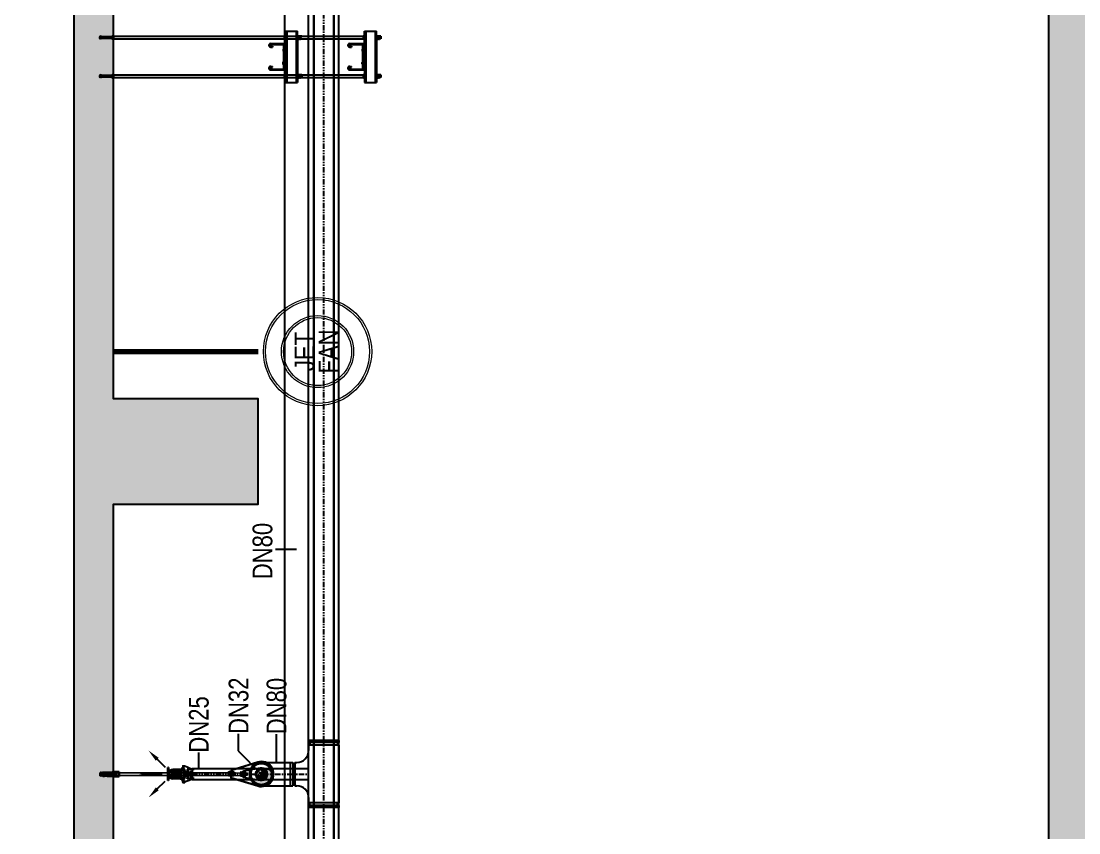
# Model space of a CAD drawing. Header units: millimetres. Extents: x -379292 to 1221486, y 92049 to 447512.
# Drawn here: x -29724 to -25709, y 201671 to 204754 of the extents above; entities that cross this region are included whole.
import ezdxf
from ezdxf.enums import TextEntityAlignment as Align

# ---------------------------------------------------------------- set-up
doc = ezdxf.new("R2010")
doc.units = ezdxf.units.MM
for name, pattern in [('ACISOTGB', [9, 4, -1, 1, -1, 1, -1]), ('CENTRE', [50.8, 31.75, -6.35, 6.35, -6.35]), ('SOGUKSU1', [72, 60, -6, 0, -6])]:
    doc.linetypes.add(name, pattern=pattern)
for name, color, linetype in [('05_CONCRETE', 6, 'Continuous'), ('05_CONCRETE VIEW', 142, 'Continuous'), ('05_HATCH CONCRETE', 141, 'Continuous'), ('E-CT-TEXT', 7, 'Continuous'), ('M_FIRE_QRSC-K8-PENDENT SPRINKLER', 102, 'Continuous'), ('M_YANGIN_SPR_ CAP', 7, 'Continuous'), ('OZD_TAVA', 50, 'Continuous')]:
    doc.layers.add(name, color=color, linetype=linetype)
for name, color, linetype, lineweight in [('1-JET FAN', 2, 'Continuous', 9), ('1-MIMARI', 8, 'Continuous', 9), ('1-YANGIN BORUSU-3', 1, 'SOGUKSU1', 30), ('e_kesit_cizgisi', 7, 'Continuous', 9)]:
    doc.layers.add(name, color=color, linetype=linetype, lineweight=lineweight)
doc.styles.add('DOA.ARIAL', font='arial.ttf')

# ---------------------------------------------------------------- blocks, each defined once
blk = doc.blocks.new('A$C6a8db8d0')
at = {"layer": '05_HATCH CONCRETE', "ltscale": 25, "transparency": 33554671}
h = blk.add_hatch(dxfattribs=at)
h.set_pattern_fill('ANSI33', color=256, scale=1.5, angle=180)
h.set_pattern_definition([(225, (-8686.666, 32930.851), (6.735192, -6.735192), []), (225, (-8693.402, 32930.851), (6.735192, -6.735192), [4.7625, -2.38125])])
h.paths.add_polyline_path([(-8675, 790), (-8675, 420), (-8725, 420), (-8725, 370), (9165, 370), (9165, 420), (9115, 420), (9115, 810), (9095, 810), (9095, 790), (5815, 790), (5815, 810), (5795, 810), (5795, 790), (-1895, 790), (-1895, 710), (-1845, 710), (-1845, 775), (-1635, 775), (-1635, 720), (-1595, 720), (-1595, 775), (-1335, 775), (-1335, 720), (-1295, 720), (-1295, 775), (-1090, 775), (-1090, 710), (-1040, 710), (-1040, 775), (-835, 775), (-835, 720), (-795, 720), (-795, 775), (-535, 775), (-535, 720), (-495, 720), (-495, 775), (-290, 775), (-290, 710), (-240, 710), (-240, 775), (-35, 775), (-35, 720), (5, 720), (5, 775), (265, 775), (265, 720), (305, 720), (305, 775), (510, 775), (510, 710), (560, 710), (560, 775), (765, 775), (765, 720), (805, 720), (805, 775), (1065, 775), (1065, 720), (1105, 720), (1105, 775), (1310, 775), (1310, 710), (1360, 710), (1360, 775), (1565, 775), (1565, 720), (1605, 720), (1605, 775), (1865, 775), (1865, 720), (1905, 720), (1905, 775), (2110, 775), (2110, 710), (2160, 710), (2160, 775), (2365, 775), (2365, 720), (2405, 720), (2405, 775), (2665, 775), (2665, 720), (2705, 720), (2705, 775), (2910, 775), (2910, 710), (2960, 710), (2960, 775), (3165, 775), (3165, 720), (3205, 720), (3205, 775), (3465, 775), (3465, 720), (3505, 720), (3505, 775), (3710, 775), (3710, 710), (3760, 710), (3760, 775), (3965, 775), (3965, 720), (4005, 720), (4005, 775), (4265, 775), (4265, 720), (4305, 720), (4305, 775), (4510, 775), (4510, 710), (4560, 710), (4560, 775), (4765, 775), (4765, 720), (4805, 720), (4805, 775), (5065, 775), (5065, 720), (5105, 720), (5105, 775), (5310, 775), (5310, 710), (5360, 710), (5360, 775), (5540, 775), (5540, 720), (5580, 720), (5580, 775), (5760, 775), (5760, 710), (5810, 710), (5810, 775), (6110, 775), (6110, 710), (6160, 710), (6160, 775), (6365, 775), (6365, 720), (6405, 720), (6405, 775), (6665, 775), (6665, 720), (6705, 720), (6705, 775), (6910, 775), (6910, 710), (6960, 710), (6960, 775), (7165, 775), (7165, 720), (7205, 720), (7205, 775), (7465, 775), (7465, 720), (7505, 720), (7505, 775), (7710, 775), (7710, 710), (7760, 710), (7760, 775), (7965, 775), (7965, 720), (8005, 720), (8005, 775), (8265, 775), (8265, 720), (8305, 720), (8305, 775), (8510, 775), (8510, 710), (8560, 710), (8560, 775), (8790, 775), (8790, 720), (8830, 720), (8830, 775), (9085, 775), (9085, 420), (-8645, 420), (-8645, 775), (-8270, 775), (-8270, 710), (-8220, 710), (-8220, 775), (-8015, 775), (-8015, 720), (-7975, 720), (-7975, 775), (-7715, 775), (-7715, 720), (-7675, 720), (-7675, 775), (-7470, 775), (-7470, 710), (-7420, 710), (-7420, 775), (-7215, 775), (-7215, 720), (-7175, 720), (-7175, 775), (-6915, 775), (-6915, 720), (-6875, 720), (-6875, 775), (-6670, 775), (-6670, 710), (-6620, 710), (-6620, 775), (-6415, 775), (-6415, 720), (-6375, 720), (-6375, 775), (-6115, 775), (-6115, 720), (-6075, 720), (-6075, 775), (-5870, 775), (-5870, 710), (-5820, 710), (-5820, 775), (-5615, 775), (-5615, 720), (-5575, 720), (-5575, 775), (-5315, 775), (-5315, 720), (-5275, 720), (-5275, 775), (-5070, 775), (-5070, 710), (-5020, 710), (-5020, 775), (-4815, 775), (-4815, 720), (-4775, 720), (-4775, 775), (-4515, 775), (-4515, 720), (-4475, 720), (-4475, 775), (-4270, 775), (-4270, 710), (-4220, 710), (-4220, 775), (-4015, 775), (-4015, 720), (-3975, 720), (-3975, 775), (-3715, 775), (-3715, 720), (-3675, 720), (-3675, 775), (-3470, 775), (-3470, 710), (-3420, 710), (-3420, 775), (-3215, 775), (-3215, 720), (-3175, 720), (-3175, 775), (-2915, 775), (-2915, 720), (-2875, 720), (-2875, 775), (-2670, 775), (-2670, 710), (-2620, 710), (-2620, 775), (-2435, 775), (-2435, 720), (-2395, 720), (-2395, 775), (-2175, 775), (-2175, 720), (-2135, 720), (-2135, 775), (-1955, 775), (-1955, 710), (-1905, 710), (-1905, 790)])
at = {"layer": '05_CONCRETE'}
for points in [[(-8725, 370), (9165, 370), (9165, 420), (9115, 420), (9115, 810), (9095, 810), (9095, 790), (5815, 790), (5815, 810), (5795, 810), (5795, 790), (-1895, 790)], [(1360, 775), (1565, 775), (1565, 720), (1605, 720), (1605, 775), (1865, 775), (1865, 720), (1905, 720), (1905, 775), (2110, 775), (2110, 710), (2160, 710), (2160, 775), (2365, 775), (2365, 720), (2405, 720), (2405, 775), (2665, 775)], [(9085, 420), (-8645, 420)]]:
    blk.add_lwpolyline(points, dxfattribs=at)
at = {"layer": '05_CONCRETE VIEW', "ltscale": 20, "flags": 128}
blk.add_lwpolyline([(2105, 710), (1365, 710)], dxfattribs=at)
blk = doc.blocks.new('smn')
for p, q in [((-0.8, 0.55), (-0.65, 0.64)), ((-0.8, 0.55), (-0.8, 0.09)), ((-0.8, 0.09), (-0.65, 0)), ((0.65, 0.64), (-0.65, 0.64)), ((0.65, 0), (-0.65, 0)), ((-0.4, 0.55), (-0.4, 0.09)), ((0.4, 0.55), (0.4, 0.09)), ((0.8, 0.55), (0.65, 0.64)), ((0.8, 0.09), (0.65, 0)), ((0.8, 0.55), (0.8, 0.09))]:
    blk.add_line(p, q)
for centre, radius, start, end in [((-0.65, 0.24), 0.404, 51.7868, 90), ((-0.65, 0.4), 0.404, 270, 308.2132), ((0, -0.33), 0.967, 65.5673, 114.4327), ((0, 0.97), 0.967, 245.5673, 294.4327), ((0.65, 0.24), 0.404, 90, 128.2132), ((0.65, 0.4), 0.404, 231.7868, 270)]:
    blk.add_arc(centre, radius, start, end)
blk = doc.blocks.new('A$C23387eba')
h = blk.add_hatch()
h.set_pattern_fill('ANSI31', color=241, scale=1500, style=0)
h.set_pattern_definition([(315, (-421266.87, 1258294.907), (10.60660172, 10.60660172), [])])
h.paths.add_polyline_path([(44, 395), (64, 506), (57, 516), (53, 516), (32, 396), (32, 68), (44, 68)])
h.paths.add_polyline_path([(-44, 68), (-32, 68), (-32, 396), (-53, 516), (-57, 516), (-64, 506), (-44, 395)])
h = blk.add_hatch()
h.set_pattern_fill('ANSI31', color=241, scale=1000, angle=90, style=0)
h.set_pattern_definition([(45, (-421266.87, 1258294.907), (-7.07106781, 7.07106781), [])])
edge = h.paths.add_edge_path()
edge.add_line((-26, 496), (-35, 496))
edge.add_ellipse((-35, 484), major_axis=(-8.49, 8.49), ratio=1, start_angle=-45, end_angle=55)
edge.add_line((-47, 482), (-41, 446))
edge.add_ellipse((-29, 448), major_axis=(8.49, 8.49), ratio=1, start_angle=145, end_angle=225)
edge.add_line((-29, 436), (-26, 436))
edge.add_line((-26, 436), (-26, 496))
edge = h.paths.add_edge_path()
edge.add_line((26, 496), (35, 496))
edge.add_ellipse((35, 484), major_axis=(8.49, 8.49), ratio=1, start_angle=305, end_angle=405, ccw=False)
edge.add_line((47, 482), (41, 446))
edge.add_ellipse((29, 448), major_axis=(-8.49, 8.49), ratio=1, start_angle=135, end_angle=215, ccw=False)
edge.add_line((29, 436), (26, 436))
edge.add_line((26, 436), (26, 496))
at = {"color": 241}
for p, q in [((-64, 506, 996), (-57, 516, 996)), ((-44, 395, 996), (-64, 506, 996)), ((-57, 516, 996), (-32, 516, 996)), ((-32, 396, 996), (-53, 516, 996)), ((-41, 446, 996), (-47, 482, 996)), ((-35, 496, 996), (35, 496, 996)), ((-32, 530, 996), (-26, 536, 996)), ((-32, 496, 996), (-32, 530, 996)), ((-32, 436, 996), (-32, 496, 996)), ((-32, 68, 996), (-32, 436, 996)), ((29, 436, 996), (-29, 436, 996)), ((-26, 536, 996), (-26, 496, 996)), ((-26, 536, 996), (26, 536, 996)), ((-26, 496, 996), (-26, 436, 996)), ((-26, 496, 996), (-26, 436, 996)), ((-26, 436, 996), (-26, 68, 996)), ((32, 530, 996), (26, 536, 996)), ((26, 536, 996), (26, 496, 996)), ((26, 496, 996), (26, 436, 996)), ((26, 436, 996), (26, 68, 996)), ((32, 496, 996), (32, 530, 996)), ((32, 396, 996), (53, 516, 996)), ((32, 516, 996), (57, 516, 996)), ((32, 436, 996), (32, 496, 996)), ((32, 68, 996), (32, 436, 996)), ((47, 482, 996), (41, 446, 996)), ((44, 394, 996), (64, 506, 996)), ((64, 506, 996), (57, 516, 996)), ((-44, 68, 996), (-44, 395, 996)), ((-26, 68, 996), (-44, 68, 996)), ((-26, 68, 996), (-44, 68, 996)), ((44, 68, 996), (26, 68, 996)), ((44, 68, 996), (26, 68, 996)), ((44, 68, 996), (44, 396, 996))]:
    blk.add_line(p, q, dxfattribs=at)
at = {"color": 241, "extrusion": (0, 0, -1)}
for centre, major_axis, start_param, end_param in [((-35, 484, 996), (-8.49, 8.49), 5.323254, 7.068583), ((-29, 448, 996), (-8.49, 8.49), 3.92699, 5.323254), ((29, 448, 996), (-8.49, 8.49), 2.530727, 3.92699), ((35, 484, 996), (8.49, 8.49), -0.785399, 0.95993)]:
    blk.add_ellipse(centre, major_axis=major_axis, ratio=1, start_param=start_param, end_param=end_param, dxfattribs=at)
at = {"layer": 'E-CT-TEXT'}
for p, q in [((-52, 64), (52, 64)), ((-52, 64), (-52, 56)), ((-52, 56), (52, 56)), ((52, 64), (52, 56))]:
    blk.add_line(p, q, dxfattribs=at)
at = {"layer": 'E-CT-TEXT', "xscale": 80, "yscale": 80, "zscale": 80}
blk.add_blockref('smn', (0, 0), dxfattribs=at)
blk = doc.blocks.new('cıvata -pul')
for p, q in [((52, 59), (-52, 59)), ((-52, 59), (-52, 54)), ((52, 54), (-52, 54)), ((52, 59), (52, 54))]:
    blk.add_line(p, q)
at = {"xscale": 80, "yscale": 80, "zscale": 80}
blk.add_blockref('smn', (0, 0), dxfattribs=at)
blk = doc.blocks.new('CIVATA')
for p, q in [((-21.5, 0.1, -5674.6), (-20.1, 0.1, -5674.6)), ((-20.1, 0.1, -5674.6), (-20.1, -0.1, -5674.6)), ((-18.9, 5.9, -5674.6), (-18.5, 5.9, -5674.6)), ((-18.5, 5.9, -5674.6), (-18.5, -5.9, -5674.6)), ((-18.5, 3, -5674.6), (-7, 3, -5674.6)), ((-18.5, 3, -5674.6), (-16.7, 1.9, -1418.7)), ((-16.7, 1.9, -1418.7), (-16.7, -1.9, -1418.7)), ((-15.6, -6.7, -5674.6), (-15.6, 6.7, -5674.6)), ((-15.6, 6.7, -5674.6), (-14.9, 6.7, -5674.6)), ((-14.9, 6.7, -5674.6), (-14.9, -4.9, -5674.6)), ((-14.2, 6, -5674.6), (-14.9, 4.9, -5674.6)), ((-10.7, 6, -5674.6), (-14.2, 6, -5674.6)), ((-10.7, 3, -5674.6), (-14.2, 3, -5674.6)), ((-10.7, 6, -5674.6), (-10.1, 4.9, -5674.6)), ((-10.1, 4.9, -5674.6), (-10.1, -4.9, -5674.6)), ((-7, 3, -1418.7), (-7, -3, -1418.7)), ((-21.5, -0.1, -5674.6), (-20.1, -0.1, -5674.6)), ((-18.5, -5.9, -5674.6), (-18.9, -5.9, -5674.6)), ((-18.5, -3, -5674.6), (-16.7, -1.9, -1418.7)), ((-18.5, -3, -5674.6), (-7, -3, -5674.6)), ((-15.6, -6.7, -5674.6), (-14.9, -6.7, -5674.6)), ((-14.9, -4.6, -5674.6), (-14.9, -6.7, -5674.6)), ((-14.2, -6, -5674.6), (-14.9, -4.9, -5674.6)), ((-10.7, -3, -5674.6), (-14.2, -3, -5674.6)), ((-10.7, -6, -5674.6), (-14.2, -6, -5674.6)), ((-10.7, -6, -5674.6), (-10.1, -4.9, -5674.6))]:
    blk.add_line(p, q)
for centre, radius, start, end in [((-14.4, 0.3, -5674.6), 7.17, 129.5671, 181.6775), ((-11.8, 4.9, -5674.6), 3.03, 180, 218.2132), ((-7.6, 0, -5674.6), 7.25, 155.5673, 204.4327), ((-13.1, 4.9, -5674.6), 3.03, 321.7868, 0), ((-17.3, 0, -5674.6), 7.25, 335.5673, 24.4327), ((-14.4, -0.3, -5674.6), 7.17, 178.3225, 230.4329), ((-11.8, -4.9, -5674.6), 3.03, 141.7868, 180), ((-13.1, -4.9, -5674.6), 3.03, 0, 38.2132)]:
    blk.add_arc(centre, radius, start, end)
blk = doc.blocks.new('*U1106')
at = {"layer": 'e_kesit_cizgisi', "ltscale": 25}
for p, q in [((-0.51, -21.82), (0.51, -21.82)), ((14.23, -21.82, -0.66), (15.25, -21.82, -0.66))]:
    blk.add_line(p, q, dxfattribs=at)
at = {"layer": 'OZD_TAVA', "color": 31, "true_color": 0xfecc66}
for p, q in [((-0.51, -21.82), (-0.51, -116.54, -0.23)), ((0.51, -21.82), (0.51, -116.54, -0.23)), ((14.23, -21.82, -0.68), (14.23, -86.62, -0.52)), ((15.25, -21.82, -0.68), (15.25, -86.62, -0.52)), ((14.23, -87.13, -0.51), (14.23, -91.74, -0.51)), ((15.25, -87.13, -0.51), (15.25, -91.74, -0.51)), ((14.23, -92.24, -0.5), (14.23, -92.35, -0.5)), ((15.25, -92.24, -0.5), (15.25, -92.35, -0.5)), ((-0.51, -93.36, -0.22), (-0.51, -92.85, -0.22)), ((0.51, -93.35, -0.22), (-0.51, -93.35, -0.22)), ((0.51, -93.36, -0.22), (0.51, -92.85, -0.22)), ((14.23, -92.85, -0.5), (14.23, -116.54, -0.46)), ((14.23, -93.36, -0.46), (14.23, -92.85, -0.46)), ((15.25, -92.85, -0.5), (15.25, -116.54, -0.46)), ((15.25, -93.36, -0.46), (15.25, -92.85, -0.46)), ((-0.51, -123.36, -0.22), (-0.51, -122.85, -0.22)), ((0.51, -123.35, -0.22), (-0.51, -123.35, -0.22)), ((0.51, -123.36, -0.22), (0.51, -122.85, -0.22)), ((14.23, -123.36, -0.46), (14.23, -122.85, -0.46)), ((15.25, -123.35, -0.46), (14.23, -123.35, -0.46)), ((15.25, -123.36, -0.46), (15.25, -122.85, -0.46))]:
    blk.add_line(p, q, dxfattribs=at)
at = {"layer": 'OZD_TAVA', "color": 112}
for p, q in [((2.43, -81.56, -0.22), (2.43, -86.75, -0.22)), ((2.73, -81.34, -0.22), (2.73, -86.45, -0.22)), ((3.48, -81.34, -0.22), (3.48, -82.18, -0.22)), ((3.48, -82.18, -0.22), (3.78, -82.18, -0.22)), ((3.78, -81.56, -0.22), (3.78, -82.18, -0.22)), ((11.09, -81.56, -0.22), (11.09, -82.18, -0.22)), ((11.39, -82.18, -0.22), (11.09, -82.18, -0.22)), ((11.39, -81.34, -0.22), (11.39, -82.18, -0.22)), ((12.13, -81.34, -0.22), (12.13, -86.45, -0.22)), ((12.43, -81.56, -0.22), (12.43, -86.75, -0.22)), ((2.43, -86.75, -0.22), (12.44, -86.75, -0.46)), ((2.73, -86.45, -0.22), (12.15, -86.45, -0.46))]:
    blk.add_line(p, q, dxfattribs=at)
at = {"layer": 'OZD_TAVA', "color": 252}
for p, q in [((-2.42, -87.15, -0.46), (-2.42, -91.65, -0.46)), ((2.42, -87.15, -0.46), (-2.42, -87.15, -0.46)), ((17.16, -87.65, -0.46), (-2.42, -87.65, -0.46)), ((3.49, -87.15, -0.46), (0.33, -87.15, -0.46)), ((11.37, -87.15, -0.46), (3.49, -87.15, -0.46)), ((14.94, -87.15, -0.46), (11.37, -87.15, -0.46)), ((12.32, -87.15, -0.46), (17.16, -87.15, -0.46)), ((17.16, -87.15, -0.46), (17.16, -91.65, -0.46)), ((17.16, -87.15, -0.46), (17.16, -91.65, -0.46)), ((17.16, -91.15, -0.46), (-2.42, -91.15, -0.46)), ((2.42, -91.65, -0.46), (-2.42, -91.65, -0.46)), ((14.94, -91.65, -0.94), (0.81, -91.65, -0.46)), ((12.32, -91.65, -0.46), (17.16, -91.65, -0.46)), ((-2.42, -117.15, -0.46), (-2.42, -121.65, -0.46)), ((2.42, -117.15, -0.46), (-2.42, -117.15, -0.46)), ((17.16, -117.65, -0.46), (-2.42, -117.65, -0.46)), ((3.49, -117.15, -0.46), (0.33, -117.15, -0.46)), ((11.37, -117.15, -0.46), (3.49, -117.15, -0.46)), ((14.94, -117.15, -0.46), (11.37, -117.15, -0.46)), ((12.32, -117.15, -0.46), (17.16, -117.15, -0.46)), ((17.16, -117.15, -0.46), (17.16, -121.65, -0.46)), ((17.16, -117.15, -0.46), (17.16, -121.65, -0.46)), ((17.16, -121.15, -0.46), (-2.42, -121.15, -0.46)), ((2.42, -121.65, -0.46), (-2.42, -121.65, -0.46)), ((14.94, -121.65, -0.94), (0.81, -121.65, -0.46)), ((12.32, -121.65, -0.46), (17.16, -121.65, -0.46))]:
    blk.add_line(p, q, dxfattribs=at)
at = {"layer": 'OZD_TAVA', "color": 3}
for p, q in [((2.43, -111.56, -0.22), (2.43, -116.75, -0.22)), ((2.73, -111.34, -0.22), (2.73, -116.45, -0.22)), ((3.48, -111.34, -0.22), (3.48, -112.18, -0.22)), ((3.48, -112.18, -0.22), (3.78, -112.18, -0.22)), ((3.78, -111.56, -0.22), (3.78, -112.18, -0.22)), ((11.09, -111.56, -0.22), (11.09, -112.18, -0.22)), ((11.39, -112.18, -0.22), (11.09, -112.18, -0.22)), ((11.39, -111.34, -0.22), (11.39, -112.18, -0.22)), ((12.13, -111.34, -0.22), (12.13, -116.45, -0.22)), ((12.43, -111.56, -0.22), (12.43, -116.75, -0.22)), ((2.43, -116.75, -0.22), (12.44, -116.75, -0.46)), ((2.73, -116.45, -0.22), (12.15, -116.45, -0.46))]:
    blk.add_line(p, q, dxfattribs=at)
at = {"layer": 'OZD_TAVA', "color": 112}
for centre, radius, start, end in [((3.11, -81.44, -0.22), 0.684, 349.6444, 190.3556), ((3.11, -81.44, -0.22), 0.385, 13.8185, 166.1815), ((11.76, -81.44, -0.22), 0.684, 349.6444, 190.3556), ((11.76, -81.44, -0.22), 0.385, 13.8185, 166.1815)]:
    blk.add_arc(centre, radius, start, end, dxfattribs=at)
at = {"layer": 'OZD_TAVA', "color": 3}
for centre, radius, start, end in [((3.11, -111.44, -0.22), 0.684, 349.6444, 190.3556), ((3.11, -111.44, -0.22), 0.385, 13.8185, 166.1815), ((11.76, -111.44, -0.22), 0.684, 349.6444, 190.3556), ((11.76, -111.44, -0.22), 0.385, 13.8185, 166.1815)]:
    blk.add_arc(centre, radius, start, end, dxfattribs=at)
at = {"layer": 'E-CT-TEXT', "xscale": 0.009855724012972203, "yscale": 0.009855724012972203, "zscale": 0.009855724012972203}
for p in [(0, -87.13, -0.22), (14.74, -87.13, -0.45), (0, -92.24, -0.22), (0, -92.85, -0.22), (14.74, -92.24, -0.46), (14.74, -92.85, -0.46), (0, -117.13, -0.22), (14.74, -117.13, -0.45), (0, -122.24, -0.22), (0, -122.85, -0.22), (14.74, -122.24, -0.46), (14.74, -122.85, -0.46)]:
    blk.add_blockref('cıvata -pul', p, dxfattribs=at)
at = {"layer": 'E-CT-TEXT', "yscale": 0.08000000000000028}
for p, xscale, zscale, rotation in [((4.98, -87.93, 453.72), -0.08000000000000028, 0.08000000000000003, 90), ((9.89, -87.93, 453.72), 0.08000000000000028, 0.08000000000000028, 270), ((4.98, -117.93, 453.72), -0.08000000000000028, 0.08000000000000003, 90), ((9.89, -117.93, 453.72), 0.08000000000000028, 0.08000000000000028, 270)]:
    blk.add_blockref('CIVATA', p, dxfattribs=dict(at, xscale=xscale, zscale=zscale, rotation=rotation))
at = {"layer": 'e_kesit_cizgisi', "ltscale": 25, "xscale": 0.01, "yscale": 0.01, "zscale": 0.01}
for p in [(-0.01, -21.82), (14.73, -21.82, -0.66)]:
    blk.add_blockref('A$C23387eba', p, dxfattribs=at)
blk = doc.blocks.new('A$C6b748721')
at = {"layer": '1-JET FAN', "ltscale": 25}
for radius in [20.55, 19.74, 13.7, 12.9]:
    blk.add_circle((0, 0), radius, dxfattribs=at)
at = {"layer": '1-JET FAN', "ltscale": 25, "style": 'DOA.ARIAL', "width": 0.8}
for s, p in [('JET', (0.02, 8.7, -15527.66)), ('FAN', (0.02, -0.39, -15527.66))]:
    blk.add_text(s, height=7.5, rotation=0, dxfattribs=at).set_placement(p, align=Align.TOP_CENTER)
blk = doc.blocks.new('A$C12965CA4')
at = {"layer": 'M_FIRE_QRSC-K8-PENDENT SPRINKLER'}
for p, q in [((126.1, 366.2, -796227.1), (126.1, 377.4, -796227.1)), ((126.1, 377.4, -796227.1), (126.1, 377.4, -796227.1)), ((130.9, 380.7, -796227.1), (130.9, 368.6, -796227.1)), ((145.1, 391, -796227.1), (166.6, 399.4, -796227.1)), ((148.8, 397.9, -796227.1), (145.1, 391, -796227.1)), ((148.8, 432.3, -796227.1), (148.8, 397.9, -796227.1)), ((148.8, 420.2, -796227.1), (200.7, 420.2, -796227.1)), ((194.8, 371.2, -796227.1), (154.8, 370.7, -796227.1)), ((156.9, 378.7, -796227.1), (192.6, 378.7, -796227.1)), ((189.8, 392.5, -796227.1), (159.8, 392.5, -796227.1)), ((159.8, 392.5, -796227.1), (159.8, 369.8, -796227.1)), ((189.8, 391.4, -796227.1), (159.8, 391, -796227.1)), ((189.8, 390, -796227.1), (159.8, 389.7, -796227.1)), ((189.8, 388.7, -796227.1), (159.8, 388.3, -796227.1)), ((189.8, 387.3, -796227.1), (159.8, 386.9, -796227.1)), ((189.8, 385.9, -796227.1), (159.8, 385.6, -796227.1)), ((189.8, 384.6, -796227.1), (159.8, 384.2, -796227.1)), ((189.8, 383.2, -796227.1), (159.8, 382.8, -796227.1)), ((189.8, 381.8, -796227.1), (159.8, 381.5, -796227.1)), ((189.8, 380.5, -796227.1), (159.8, 380.1, -796227.1)), ((189.8, 379.1, -796227.1), (159.8, 378.7, -796227.1)), ((189.8, 377.7, -796227.1), (159.8, 377.3, -796227.1)), ((189.8, 376.4, -796227.1), (159.8, 376, -796227.1)), ((189.8, 375, -796227.1), (159.8, 374.6, -796227.1)), ((189.8, 373.6, -796227.1), (159.8, 373.2, -796227.1)), ((189.8, 372.2, -796227.1), (159.8, 371.9, -796227.1)), ((160.7, 419, -796227.1), (160.7, 406.8, -796227.1)), ((164.2, 420.2, -796227.1), (185.3, 420.2, -796227.1)), ((164.2, 405.6, -796227.1), (185.3, 405.6, -796227.1)), ((164.6, 420.2, -796227.1), (184.9, 420.2, -796227.1)), ((166.6, 398.7, -796227.1), (166.6, 405.6, -796227.1)), ((166.6, 398.7, -796227.1), (168, 396.4, -796227.1)), ((182.9, 398.7, -796227.1), (166.6, 398.7, -796227.1)), ((167.7, 419, -796227.1), (167.7, 406.8, -796227.1)), ((168, 396.4, -796227.1), (168, 405.6, -796227.1)), ((168, 396.4, -796227.1), (181.5, 396.4, -796227.1)), ((181.5, 396.4, -796227.1), (181.5, 405.6, -796227.1)), ((182.9, 398.7, -796227.1), (181.5, 396.4, -796227.1)), ((181.8, 419, -796227.1), (181.8, 406.8, -796227.1)), ((182.9, 398.7, -796227.1), (182.9, 405.6, -796227.1)), ((204.5, 391, -796227.1), (182.9, 399.4, -796227.1)), ((188.8, 419, -796227.1), (188.8, 406.8, -796227.1)), ((189.8, 392.5, -796227.1), (189.8, 369.8, -796227.1)), ((200.7, 432.3, -796227.1), (200.7, 397.9, -796227.1)), ((200.7, 397.9, -796227.1), (204.5, 391, -796227.1)), ((218.7, 380.7, -796227.1), (218.7, 368.6, -796227.1)), ((223.5, 377.5, -796227.1), (223.4, 377.5, -796227.1)), ((223.5, 366.2, -796227.1), (223.5, 377.5, -796227.1)), ((126.6, 365.7, -796227.1), (147, 365.7, -796227.1)), ((141.4, 369.8, -796227.1), (141.4, 356.5, -796227.1)), ((208.1, 369.8, -796227.1), (141.4, 369.8, -796227.1)), ((208.1, 356.5, -796227.1), (141.4, 356.5, -796227.1)), ((147.6, 348.2, -796227.1), (147.6, 306.5, -796227.1)), ((154.8, 351.5, -796227.1), (150.9, 351.5, -796227.1)), ((194.8, 351.5, -796227.1), (154.8, 351.5, -796227.1)), ((194.8, 347.7, -796227.1), (154.8, 347.7, -796227.1)), ((156.8, 347.7, -796227.1), (157.6, 343.6, -796227.1)), ((157.6, 343.6, -796227.1), (157.6, 307.4, -796227.1)), ((192, 343.6, -796227.1), (157.6, 343.6, -796227.1)), ((192, 341.8, -796227.1), (157.6, 341.8, -796227.1)), ((157.6, 332.1, -796227.1), (158.4, 332.1, -796227.1)), ((158.4, 332.1, -796227.1), (158.4, 341.8, -796227.1)), ((159, 347.7, -796227.1), (159.8, 343.6, -796227.1)), ((165.3, 341.8, -796227.1), (165.3, 341, -796227.1)), ((184.2, 341, -796227.1), (165.3, 341, -796227.1)), ((171.4, 341, -796227.1), (171.4, 303.4, -796227.1)), ((178.1, 341, -796227.1), (178.1, 303.4, -796227.1)), ((184.2, 341.8, -796227.1), (184.2, 341, -796227.1)), ((190.5, 347.7, -796227.1), (189.8, 343.6, -796227.1)), ((191.2, 332.1, -796227.1), (191.2, 341.8, -796227.1)), ((192, 332.1, -796227.1), (191.2, 332.1, -796227.1)), ((192.7, 347.7, -796227.1), (192, 343.6, -796227.1)), ((192, 343.6, -796227.1), (192, 307.4, -796227.1)), ((194.8, 351.5, -796227.1), (198.6, 351.5, -796227.1)), ((201.9, 348.2, -796227.1), (201.9, 306.5, -796227.1)), ((222.9, 365.7, -796227.1), (202.5, 365.7, -796227.1)), ((208.1, 369.8, -796227.1), (208.1, 356.5, -796227.1)), ((166.4, 284.4, -796227.1), (136.8, 281.9, -796227.1)), ((136.8, 281.9, -796227.1), (136.8, 278.4, -796227.1)), ((136.8, 281.9, -796227.1), (180.6, 281.9, -796227.1)), ((212.8, 278.4, -796227.1), (136.8, 278.4, -796227.1)), ((136.8, 278.4, -796227.1), (212.8, 278.4, -796227.1)), ((171.4, 303.4, -796227.1), (166.4, 284.4, -796227.1)), ((166.4, 284.4, -796227.1), (174.8, 284.4, -796227.1)), ((212.8, 281.9, -796227.1), (169, 281.9, -796227.1)), ((170.4, 281.9, -796227.1), (174.8, 284.4, -796227.1)), ((170.4, 278.4, -796227.1), (170.4, 281.9, -796227.1)), ((178.1, 303.4, -796227.1), (171.4, 303.4, -796227.1)), ((183.2, 284.4, -796227.1), (174.8, 284.4, -796227.1)), ((179.1, 281.9, -796227.1), (174.8, 284.4, -796227.1)), ((178.1, 303.4, -796227.1), (183.2, 284.4, -796227.1)), ((179.1, 278.4, -796227.1), (179.1, 281.9, -796227.1)), ((183.2, 284.4, -796227.1), (212.8, 281.9, -796227.1)), ((212.8, 281.9, -796227.1), (212.8, 278.4, -796227.1))]:
    blk.add_line(p, q, dxfattribs=at)
at = {"layer": 'M_FIRE_QRSC-K8-PENDENT SPRINKLER', "elevation": -796227.1}
for points in [[(88.1, 216), (134, 261.9)], [(261.4, 216), (215.5, 261.9)], [(174.8, 180.1), (174.8, 245)]]:
    blk.add_lwpolyline(points, dxfattribs=at)
at = {"layer": 'M_FIRE_QRSC-K8-PENDENT SPRINKLER'}
for centre, radius, start, end in [((126.1, 382.6, -796227.1), 5.11, 270, 338.81687), ((125.4, 410.9, -796227.1), 42.7, 270.94131, 306.03331), ((1391.4, -107.8, -796227.1), 1351.9, 156.88958, 158.81687), ((138.6, 426.9, -796227.1), 10.2, 336.88958, 0), ((156.9, 368.5, -796227.1), 10.2, 90, 129.10918), ((164.2, 414.5, -796227.1), 5.73, 90, 127.87888), ((164.2, 411.3, -796227.1), 5.73, 232.12112, 270), ((164.2, 414.5, -796227.1), 5.73, 52.12112, 90), ((164.2, 411.3, -796227.1), 5.73, 270, 307.87888), ((174.8, 399.1, -796227.1), 21.1, 70.52878, 109.47122), ((174.8, 426.7, -796227.1), 21.1, 250.52878, 289.47122), ((185.3, 414.5, -796227.1), 5.73, 90, 127.87888), ((185.3, 411.3, -796227.1), 5.73, 232.12112, 270), ((185.3, 414.5, -796227.1), 5.73, 52.12112, 90), ((185.3, 411.3, -796227.1), 5.73, 270, 307.87888), ((192.6, 368.5, -796227.1), 10.2, 50.89082, 90), ((224.2, 410.9, -796227.1), 42.7, 233.96669, 269.05869), ((-1041.9, -107.8, -796227.1), 1351.9, 21.18313, 23.15449), ((223.4, 382.6, -796227.1), 5.11, 201.18313, 270), ((126.6, 366.2, -796227.1), 0.511, 180, 270), ((174.8, 273.9, -796227.1), 95.9, 73.18669, 106.81331), ((150.9, 348.2, -796227.1), 3.33, 90, 180), ((154.8, 349.6, -796227.1), 1.88, 90, 270), ((151, 353, -796227.1), 4.03, 337.47288, 59.03011), ((198.5, 353, -796227.1), 4.03, 120.96989, 202.52712), ((194.8, 349.6, -796227.1), 1.88, 270, 90), ((198.6, 348.2, -796227.1), 3.33, 0, 90), ((222.9, 366.2, -796227.1), 0.511, 270, 0), ((170, 306.5, -796227.1), 22.4, 179.95525, 260.6114), ((171.1, 305.4, -796227.1), 13.6, 171.71727, 258.73693), ((178.5, 305.4, -796227.1), 13.6, 281.26307, 8.28273), ((179.5, 306.5, -796227.1), 22.4, 279.3886, 0.04475)]:
    blk.add_arc(centre, radius, start, end, dxfattribs=at)
for points in [[(96.6, 207.5, -796227.1), (37.2, 165.1, -796227.1), (79.6, 224.4, -796227.1)], [(269.9, 224.4, -796227.1), (312.3, 165.1, -796227.1), (252.9, 207.5, -796227.1)], [(186.8, 180.1, -796227.1), (174.8, 108.1, -796227.1), (162.8, 180.1, -796227.1)]]:
    blk.add_solid(points, dxfattribs=at)
blk = doc.blocks.new('A$Ccaded8c4')
at = {"color": 4, "ltscale": 25}
for p, q in [((-4.44, 18.42), (-4.44, 17.42)), ((4.44, 18.42), (-4.44, 18.42)), ((4.44, 17.42), (-4.44, 17.42)), ((-4.44, 16.72), (-4.44, 15.92)), ((4.44, 16.72), (-4.44, 16.72)), ((-4.05, 16.72), (-4.05, 17.42)), ((4.05, 16.72), (4.05, 17.42)), ((4.44, 18.42), (4.44, 17.42)), ((4.44, 16.72), (4.44, 15.92)), ((-11.96, 11.43), (-12.7, 11.43)), ((-12.7, 0), (-12.7, 11.43)), ((-11.96, 0), (-11.96, 11.43)), ((-11.96, 10.93), (-10.96, 10.93)), ((-8.93, 11.43), (-10.96, 11.43)), ((-10.96, 0), (-10.96, 11.43)), ((10.96, 11.43), (8.93, 11.43)), ((10.96, 0), (10.96, 11.43)), ((11.96, 10.93), (10.96, 10.93)), ((12.7, 11.43), (11.96, 11.43)), ((11.96, 0), (11.96, 11.43)), ((12.7, 0), (12.7, 11.43)), ((-11.96, 0), (-12.7, 0)), ((-11.96, 0.5), (-10.96, 0.5)), ((10.96, 0), (-10.96, 0)), ((11.96, 0.5), (10.96, 0.5)), ((12.7, 0), (11.96, 0))]:
    blk.add_line(p, q, dxfattribs=at)
for centre, start, end in [((-8.93, 15.92), 270, 0), ((8.93, 15.92), 180, 270)]:
    blk.add_arc(centre, 4.49, start, end, dxfattribs=at)
blk = doc.blocks.new('*U1135')
h = blk.add_hatch()
h.set_pattern_fill('ANSI31', color=256, scale=0.1, angle=180)
h.set_pattern_definition([(225, (-1e-07, -6.29572), (0.224506, -0.224506), [])])
h.paths.add_polyline_path([(-2.12, 0, 1), (2.12, 0, 1)])
h.paths.add_polyline_path([(1.79, 0, -1), (-1.8, 0, -1)], flags=16)
h = blk.add_hatch(color=256)
h.dxf.hatch_style = 1
h.paths.add_polyline_path([(0, -1.8, 1), (0, 0, -1), (0, 1.79, 0.414214), (-1.8, 0, 0.414214)])
at = {"color": 7, "ltscale": 0.5}
for p, q in [((-0.69, 60.11), (-0.61, 60.35)), ((-0.61, 60.35), (-0.33, 60.35)), ((-0.47, 60.5), (-0.6, 60.9)), ((-0.54, 61.22), (0.62, 61.22)), ((-0.54, 61.1), (0.62, 61.1)), ((-0.47, 60.35), (-0.47, 60.5)), ((-0.47, 60.5), (0.55, 60.5)), ((-0.33, 60.35), (0.04, 59.98)), ((0.41, 60.35), (0.04, 59.98)), ((0.69, 60.35), (0.41, 60.35)), ((0.55, 60.5), (0.68, 60.9)), ((0.55, 60.35), (0.55, 60.5)), ((0.77, 60.11), (0.69, 60.35)), ((-0.69, 59.58), (-0.69, 60.11)), ((-0.69, 59.58), (-0.61, 59.49)), ((-0.69, 58.53), (-0.61, 58.62)), ((-0.69, 56.59), (-0.69, 58.53)), ((-0.69, 57.9), (-0.66, 58.34)), ((-0.69, 57.9), (-0.42, 57.9)), ((-0.69, 57.26), (-0.66, 57.7)), ((-0.69, 57.26), (-0.42, 57.26)), ((-0.69, 56.59), (0.77, 56.59)), ((-0.69, 56.18), (-0.69, 56.4)), ((0.77, 56.4), (-0.69, 56.4)), ((-0.66, 58.34), (-0.42, 58.34)), ((-0.66, 57.7), (-0.42, 57.7)), ((-0.61, 58.62), (-0.61, 59.49)), ((-0.42, 58.34), (-0.42, 57.9)), ((-0.42, 57.7), (-0.42, 57.26)), ((-0.22, 59.61), (0.3, 59.61)), ((-0.22, 59.61), (-0.22, 58.82)), ((-0.22, 59.26), (0.3, 59.26)), ((-0.22, 58.82), (0.04, 58.56)), ((-0.08, 57.02), (-0.08, 56.82)), ((0.04, 59.98), (0.04, 59.61)), ((0.3, 58.82), (0.04, 58.56)), ((0.04, 58.56), (0.04, 57.14)), ((0.16, 57.02), (0.16, 56.82)), ((0.3, 59.61), (0.3, 58.82)), ((0.74, 58.34), (0.5, 58.34)), ((0.5, 58.34), (0.5, 57.9)), ((0.77, 57.9), (0.5, 57.9)), ((0.74, 57.7), (0.5, 57.7)), ((0.5, 57.7), (0.5, 57.26)), ((0.77, 57.26), (0.5, 57.26)), ((0.77, 59.58), (0.69, 59.49)), ((0.69, 58.62), (0.69, 59.49)), ((0.77, 58.53), (0.69, 58.62)), ((0.77, 57.9), (0.74, 58.34)), ((0.77, 57.26), (0.74, 57.7)), ((0.77, 59.58), (0.77, 60.11)), ((0.77, 56.59), (0.77, 58.53)), ((0.77, 56.18), (0.77, 56.4))]:
    blk.add_line(p, q, dxfattribs=at)
at = {"color": 7}
for p, q in [((-1.17, 55.93), (-1.17, 56.18)), ((-1.17, 56.18), (1.23, 56.18)), ((-1.17, 55.93), (1.23, 55.93)), ((-0.88, 55.84), (-0.88, 55.02)), ((-0.88, 54.84), (-0.88, 54.02)), ((-0.73, 54.93), (0.79, 54.93)), ((-0.73, 53.93), (0.79, 53.93)), ((-0.58, 55.84), (-0.58, 55.02)), ((-0.58, 54.84), (-0.58, 54.02)), ((0.64, 55.84), (0.64, 55.02)), ((0.64, 54.84), (0.64, 54.02)), ((0.94, 55.84), (0.94, 55.02)), ((0.94, 54.84), (0.94, 54.02)), ((1.23, 55.93), (1.23, 56.18))]:
    blk.add_line(p, q, dxfattribs=at)
at = {"color": 7, "linetype": 'Continuous', "lineweight": 5}
for p, q in [((-0.47, 53.93), (-0.47, 7.94)), ((0.53, 53.93), (0.53, 7.94))]:
    blk.add_line(p, q, dxfattribs=at)
at = {"lineweight": 5}
for p, q in [((-0.93, 7.21), (0.99, 7.21)), ((-0.93, 6.57), (0.99, 6.57)), ((-0.78, 7.82), (-0.78, 7.33)), ((-0.78, 6.45), (-0.78, 5.96)), ((-0.6, 7.94), (0.65, 7.94)), ((-0.6, 5.84), (0.65, 5.84)), ((-0.43, 7.82), (-0.43, 7.33)), ((-0.43, 6.45), (-0.43, 5.96)), ((-0.43, 5.84), (-0.43, 5.36)), ((-0.43, 5.36), (0.48, 5.36)), ((-0.43, 5.36), (-0.35, 5.28)), ((-0.35, 5.28), (0.4, 5.28)), ((0.48, 5.36), (0.4, 5.28)), ((0.48, 7.82), (0.48, 7.33)), ((0.48, 6.45), (0.48, 5.96)), ((0.48, 5.84), (0.48, 5.36)), ((0.83, 7.82), (0.83, 7.33)), ((0.83, 6.45), (0.83, 5.96))]:
    blk.add_line(p, q, dxfattribs=at)
at = {"linetype": 'CENTRE', "lineweight": 5}
for p, q in [((-0.93, 7.05), (-0.93, 7.21)), ((-0.93, 6.73), (-0.93, 6.57)), ((0.99, 7.05), (0.99, 7.21)), ((0.99, 6.73), (0.99, 6.57))]:
    blk.add_line(p, q, dxfattribs=at)
at = {"color": 7, "linetype": 'Continuous', "lineweight": 15}
for p, q in [((-0.7, 6.89), (-0.7, 6.75)), ((0.65, 6.9), (0.65, 7.05))]:
    blk.add_line(p, q, dxfattribs=at)
blk.add_lwpolyline([(-2.3, 0.42), (-1.11, 6.82, -0.361502), (-1.01, 6.9), (0.9, 6.9), (0.9, 7.05), (-1.1, 7.05, 0.361502), (-1.24, 6.93), (-2.44, 0.45, 1.202369), (2.37, 0.45), (1.2, 6.77, 0.361502), (1.05, 6.89), (-0.95, 6.89), (-0.95, 6.75), (0.97, 6.75, -0.361502), (1.07, 6.66), (2.23, 0.42, -1.202369)], format="xyb", close=True, dxfattribs=at)
for radius in [2.12, 1.79]:
    blk.add_circle((0, 0), radius)
at = {"color": 7, "ltscale": 0.5}
for centre, radius, start, end in [((-0.44, 60.96), 0.177, 125.9379, 201.7909), ((-0.37, 61.17), 0.177, 163.8644, 201.7909), ((0.45, 61.17), 0.177, 338.2091, 16.1356), ((0.52, 60.96), 0.177, 338.2091, 54.0621), ((-0.71, 56.5), 0.0963, 278.9277, 81.0723), ((0.04, 57.02), 0.118, 0, 180), ((0.04, 56.82), 0.118, 180, 0), ((0.79, 56.5), 0.0963, 98.9277, 261.0723)]:
    blk.add_arc(centre, radius, start, end, dxfattribs=at)
at = {"color": 7}
for centre, radius, start, end in [((-0.73, 55.75), 0.176, 30.2552, 149.7448), ((-0.73, 55.11), 0.176, 210.2552, 329.7448), ((-0.73, 54.75), 0.176, 30.2552, 149.7448), ((-0.73, 54.11), 0.176, 210.2552, 329.7448), ((0.03, 53.77), 2.16, 73.6568, 106.3432), ((0.03, 57.09), 2.16, 253.6568, 286.3432), ((0.03, 52.77), 2.16, 73.6568, 106.3432), ((0.03, 56.09), 2.16, 253.6568, 286.3432), ((0.79, 55.75), 0.176, 30.2552, 149.7448), ((0.79, 55.11), 0.176, 210.2552, 329.7448), ((0.79, 54.75), 0.176, 30.2552, 149.7448), ((0.79, 54.11), 0.176, 210.2552, 329.7448)]:
    blk.add_arc(centre, radius, start, end, dxfattribs=at)
at = {"lineweight": 5}
for centre, radius, start, end in [((-0.6, 7.76), 0.188, 20.8221, 159.1779), ((-0.6, 7.4), 0.188, 200.8221, 339.1779), ((-0.6, 6.39), 0.188, 20.8221, 159.1779), ((-0.6, 6.03), 0.188, 200.8221, 339.1779), ((0.03, 7.04), 0.907, 60.0793, 119.9207), ((0.03, 8.12), 0.907, 240.0793, 299.9207), ((0.03, 5.67), 0.907, 60.0793, 119.9207), ((0.03, 6.75), 0.907, 240.0793, 299.9207), ((0.65, 7.76), 0.188, 20.8221, 159.1779), ((0.65, 7.4), 0.188, 200.8221, 339.1779), ((0.65, 6.39), 0.188, 20.8221, 159.1779), ((0.65, 6.03), 0.188, 200.8221, 339.1779)]:
    blk.add_arc(centre, radius, start, end, dxfattribs=at)
for centre, start, end in [((0, 0.9), 90, 270), ((0, -0.9), 270, 90)]:
    blk.add_arc(centre, 0.897, start, end)
blk = doc.blocks.new('*U1136')
h = blk.add_hatch()
h.set_pattern_fill('ANSI31', color=256, scale=0.1, angle=180)
h.set_pattern_definition([(225, (-8e-08, -8.7207), (0.2245064, -0.2245064), [])])
h.paths.add_polyline_path([(-4.45, 0, 1), (4.44, 0, 1)])
h.paths.add_polyline_path([(4.04, 0, -1), (-4.04, 0, -1)], flags=16)
h = blk.add_hatch(color=256)
h.dxf.hatch_style = 1
h.paths.add_polyline_path([(0, -4.04, 1), (0, 0, -1), (0, 4.04, 0.414214), (-4.04, 0, 0.414214)])
at = {"color": 7, "ltscale": 0.5}
for p, q in [((-0.69, 60.11), (-0.61, 60.35)), ((-0.61, 60.35), (-0.33, 60.35)), ((-0.47, 60.5), (-0.6, 60.9)), ((-0.54, 61.22), (0.62, 61.22)), ((-0.54, 61.1), (0.62, 61.1)), ((-0.47, 60.35), (-0.47, 60.5)), ((-0.47, 60.5), (0.55, 60.5)), ((-0.33, 60.35), (0.04, 59.98)), ((0.41, 60.35), (0.04, 59.98)), ((0.69, 60.35), (0.41, 60.35)), ((0.55, 60.5), (0.68, 60.9)), ((0.55, 60.35), (0.55, 60.5)), ((0.77, 60.11), (0.69, 60.35)), ((-0.69, 59.58), (-0.69, 60.11)), ((-0.69, 59.58), (-0.61, 59.49)), ((-0.69, 58.53), (-0.61, 58.62)), ((-0.69, 56.59), (-0.69, 58.53)), ((-0.69, 57.9), (-0.66, 58.34)), ((-0.69, 57.9), (-0.42, 57.9)), ((-0.69, 57.26), (-0.66, 57.7)), ((-0.69, 57.26), (-0.42, 57.26)), ((-0.69, 56.59), (0.77, 56.59)), ((-0.69, 56.18), (-0.69, 56.4)), ((0.77, 56.4), (-0.69, 56.4)), ((-0.66, 58.34), (-0.42, 58.34)), ((-0.66, 57.7), (-0.42, 57.7)), ((-0.61, 58.62), (-0.61, 59.49)), ((-0.42, 58.34), (-0.42, 57.9)), ((-0.42, 57.7), (-0.42, 57.26)), ((-0.22, 59.61), (0.3, 59.61)), ((-0.22, 59.61), (-0.22, 58.82)), ((-0.22, 59.26), (0.3, 59.26)), ((-0.22, 58.82), (0.04, 58.56)), ((-0.08, 57.02), (-0.08, 56.82)), ((0.04, 59.98), (0.04, 59.61)), ((0.3, 58.82), (0.04, 58.56)), ((0.04, 58.56), (0.04, 57.14)), ((0.16, 57.02), (0.16, 56.82)), ((0.3, 59.61), (0.3, 58.82)), ((0.74, 58.34), (0.5, 58.34)), ((0.5, 58.34), (0.5, 57.9)), ((0.77, 57.9), (0.5, 57.9)), ((0.74, 57.7), (0.5, 57.7)), ((0.5, 57.7), (0.5, 57.26)), ((0.77, 57.26), (0.5, 57.26)), ((0.77, 59.58), (0.69, 59.49)), ((0.69, 58.62), (0.69, 59.49)), ((0.77, 58.53), (0.69, 58.62)), ((0.77, 57.9), (0.74, 58.34)), ((0.77, 57.26), (0.74, 57.7)), ((0.77, 59.58), (0.77, 60.11)), ((0.77, 56.59), (0.77, 58.53)), ((0.77, 56.18), (0.77, 56.4))]:
    blk.add_line(p, q, dxfattribs=at)
at = {"color": 7}
for p, q in [((-1.17, 55.93), (-1.17, 56.18)), ((-1.17, 56.18), (1.23, 56.18)), ((-1.17, 55.93), (1.23, 55.93)), ((-0.88, 55.84), (-0.88, 55.02)), ((-0.88, 54.84), (-0.88, 54.02)), ((-0.73, 54.93), (0.79, 54.93)), ((-0.73, 53.93), (0.79, 53.93)), ((-0.58, 55.84), (-0.58, 55.02)), ((-0.58, 54.84), (-0.58, 54.02)), ((0.64, 55.84), (0.64, 55.02)), ((0.64, 54.84), (0.64, 54.02)), ((0.94, 55.84), (0.94, 55.02)), ((0.94, 54.84), (0.94, 54.02)), ((1.23, 55.93), (1.23, 56.18))]:
    blk.add_line(p, q, dxfattribs=at)
at = {"color": 7, "linetype": 'Continuous', "lineweight": 5}
for p, q in [((-0.34, 53.93), (-0.34, 12.64)), ((0.66, 53.93), (0.66, 12.64))]:
    blk.add_line(p, q, dxfattribs=at)
at = {"lineweight": 5}
for p, q in [((-0.64, 12.52), (-0.64, 12.03)), ((-0.47, 12.64), (0.79, 12.64)), ((-0.29, 12.52), (-0.29, 12.03)), ((0.61, 12.52), (0.61, 12.03)), ((0.96, 12.52), (0.96, 12.03)), ((-0.8, 11.91), (1.12, 11.91)), ((-0.8, 11.07), (1.12, 11.07)), ((-0.64, 10.95), (-0.64, 10.46)), ((-0.47, 10.34), (0.79, 10.34)), ((-0.29, 10.95), (-0.29, 10.46)), ((-0.29, 10.34), (-0.29, 9.86)), ((-0.29, 9.86), (0.61, 9.86)), ((-0.29, 9.86), (-0.21, 9.78)), ((-0.21, 9.78), (0.53, 9.78)), ((0.61, 9.86), (0.53, 9.78)), ((0.61, 10.95), (0.61, 10.46)), ((0.61, 10.34), (0.61, 9.86)), ((0.96, 10.95), (0.96, 10.46))]:
    blk.add_line(p, q, dxfattribs=at)
at = {"linetype": 'CENTRE', "lineweight": 5}
for p, q in [((-0.8, 11.75), (-0.8, 11.91)), ((-0.8, 11.23), (-0.8, 11.07)), ((1.12, 11.75), (1.12, 11.91)), ((1.12, 11.23), (1.12, 11.07))]:
    blk.add_line(p, q, dxfattribs=at)
at = {"color": 7, "linetype": 'Continuous', "lineweight": 15}
for p, q in [((-0.73, 11.5), (-0.73, 11.25)), ((0.81, 11.5), (0.81, 11.75))]:
    blk.add_line(p, q, dxfattribs=at)
blk.add_lwpolyline([(-4.4, 1.34), (-1.32, 11.43, -0.329751), (-1.22, 11.5), (1.06, 11.5), (1.06, 11.75), (-1.29, 11.75, 0.329751), (-1.53, 11.57), (-4.64, 1.42, 1.351422), (4.64, 1.42), (1.61, 11.32, 0.329751), (1.37, 11.5), (-0.98, 11.5), (-0.98, 11.25), (1.3, 11.25, -0.329751), (1.39, 11.17), (4.4, 1.34, -1.351422)], format="xyb", close=True, dxfattribs=at)
for radius in [4.45, 4.04]:
    blk.add_circle((0, 0), radius)
at = {"color": 7, "ltscale": 0.5}
for centre, radius, start, end in [((-0.44, 60.96), 0.177, 125.9379, 201.7909), ((-0.37, 61.17), 0.177, 163.8644, 201.7909), ((0.45, 61.17), 0.177, 338.2091, 16.1356), ((0.52, 60.96), 0.177, 338.2091, 54.0621), ((-0.71, 56.5), 0.0963, 278.9277, 81.0723), ((0.04, 57.02), 0.118, 0, 180), ((0.04, 56.82), 0.118, 180, 0), ((0.79, 56.5), 0.0963, 98.9277, 261.0723)]:
    blk.add_arc(centre, radius, start, end, dxfattribs=at)
at = {"color": 7}
for centre, radius, start, end in [((-0.73, 55.75), 0.176, 30.2552, 149.7448), ((-0.73, 55.11), 0.176, 210.2552, 329.7448), ((-0.73, 54.75), 0.176, 30.2552, 149.7448), ((-0.73, 54.11), 0.176, 210.2552, 329.7448), ((0.03, 53.77), 2.16, 73.6568, 106.3432), ((0.03, 57.09), 2.16, 253.6568, 286.3432), ((0.03, 52.77), 2.16, 73.6568, 106.3432), ((0.03, 56.09), 2.16, 253.6568, 286.3432), ((0.79, 55.75), 0.176, 30.2552, 149.7448), ((0.79, 55.11), 0.176, 210.2552, 329.7448), ((0.79, 54.75), 0.176, 30.2552, 149.7448), ((0.79, 54.11), 0.176, 210.2552, 329.7448)]:
    blk.add_arc(centre, radius, start, end, dxfattribs=at)
at = {"lineweight": 5}
for centre, radius, start, end in [((-0.47, 12.46), 0.188, 20.8221, 159.1779), ((0.16, 11.74), 0.907, 60.0793, 119.9207), ((0.79, 12.46), 0.188, 20.8221, 159.1779), ((-0.47, 12.1), 0.188, 200.8221, 339.1779), ((-0.47, 10.89), 0.188, 20.8221, 159.1779), ((-0.47, 10.53), 0.188, 200.8221, 339.1779), ((0.16, 12.82), 0.907, 240.0793, 299.9207), ((0.16, 10.17), 0.907, 60.0793, 119.9207), ((0.16, 11.25), 0.907, 240.0793, 299.9207), ((0.79, 12.1), 0.188, 200.8221, 339.1779), ((0.79, 10.89), 0.188, 20.8221, 159.1779), ((0.79, 10.53), 0.188, 200.8221, 339.1779)]:
    blk.add_arc(centre, radius, start, end, dxfattribs=at)
blk.add_arc((0, -2.02), 2.02, 270, 90)

msp = doc.modelspace()

# ---------------------------------------------------------------- block references
at = {"layer": '1-MIMARI', "ltscale": 25, "xscale": 10, "yscale": 10, "zscale": 10, "rotation": 90}
msp.add_blockref('A$C6a8db8d0', (-21624.5, 187268.8), dxfattribs=at)

# ---------------------------------------------------------------- next in the draw order: linework, layer by layer
at = {"color": 134, "linetype": 'ACISOTGB', "ltscale": 5}
msp.add_line((-28575.8, 151798.9), (-28575.8, 272540.3), dxfattribs=at)
at = {"color": 3, "ltscale": 25}
for p, q in [((-28633, 199843.2), (-28633, 244719.5)), ((-28518.7, 199843.2), (-28518.7, 244719.5))]:
    msp.add_line(p, q, dxfattribs=at)
at = {"color": 6, "ltscale": 25}
for p, q in [((-29075.2, 201914.8, 0), (-28634.5, 201914.8, 0)), ((-29075.2, 201872.8, 0), (-28634.5, 201872.8, 0))]:
    msp.add_line(p, q, dxfattribs=at)
at = {"color": 4, "ltscale": 25}
for p, q in [((-28810.9, 201938.2, 0), (-28702.8, 201938.2, 0)), ((-28810.7, 201849.3, 0), (-28702.8, 201849.3))]:
    msp.add_line(p, q, dxfattribs=at)
at = {"color": 6, "linetype": 'ACISOTGB', "ltscale": 5}
msp.add_line((-29075.2, 201893.8, 0), (-28634.5, 201893.8, 0), dxfattribs=at)
at = {"ltscale": 25, "const_width": 20}
msp.add_lwpolyline([(-28824.5, 203498.7), (-29374.5, 203498.7)], dxfattribs=at)
at = {"layer": '1-YANGIN BORUSU-3', "linetype": 'ByBlock', "ltscale": 25}
for p, q in [((-28613.9, 272261.8), (-28613.9, 154309.2)), ((-28537.8, 272261.8), (-28537.8, 154309.2))]:
    msp.add_line(p, q, dxfattribs=at)
at = {"layer": 'M_YANGIN_SPR_ CAP', "ltscale": 0.01}
for p, q in [((-28758.8, 202748, 0), (-28679.5, 202748, 0)), ((-28900.9, 202046.2, -455104.2), (-28900.9, 201981.6, -299827.5)), ((-28756.8, 202045, -155276.6), (-28756.8, 201938.2, 101428.7)), ((-28900.9, 201981.6, -299827.6), (-28812.7, 201893.4, 0)), ((-29051.8, 201975.2, -155276.6), (-29051.8, 201914.8, -9973))]:
    msp.add_line(p, q, dxfattribs=at)

# ---------------------------------------------------------------- next in the draw order: block references
at = {"ltscale": 25, "xscale": 10, "yscale": 10, "zscale": 10, "rotation": 90}
for name, p in [('A$C6b748721', (-28599.2, 203498.7)), ('A$Ccaded8c4', (-28518.7, 201893.8))]:
    msp.add_blockref(name, p, dxfattribs=at)
at = {"layer": '1-YANGIN BORUSU-3', "ltscale": 25, "xscale": 10, "yscale": 10, "zscale": 10, "rotation": 90.10874289727377}
for name in ['*U1136', '*U1135']:
    msp.add_blockref(name, (-28812.7, 201893.8, 0), dxfattribs=at)
at = {"layer": 'e_kesit_cizgisi', "xscale": 10, "yscale": 10, "zscale": 10, "rotation": 90}
msp.add_blockref('*U1106', (-29592, 204544.4, 3.4), dxfattribs=at)
at = {"layer": 'M_FIRE_QRSC-K8-PENDENT SPRINKLER', "xscale": 0.6492520692664615, "yscale": 0.6492520692664615, "zscale": 0.6492520692664615, "rotation": 269.9999999999998}
msp.add_blockref('A$C12965CA4', (-29348, 202007.2, 516952.1), dxfattribs=at)

# ---------------------------------------------------------------- next in the draw order: texts
at = {"layer": 'M_YANGIN_SPR_ CAP', "ltscale": 0.01, "style": 'DOA.ARIAL', "width": 0.8}
for s, p in [('DN80', (-28845.9, 202741, -155276.6)), ('DN32', (-28936.7, 202153.3, -455104.2)), ('DN80', (-28792.7, 202152.1, -155276.6)), ('DN25', (-29087.7, 202082.3, -155276.6))]:
    msp.add_text(s, height=75, rotation=90, dxfattribs=at).set_placement(p, align=Align.TOP_CENTER)

doc.saveas('drawing.dxf')
